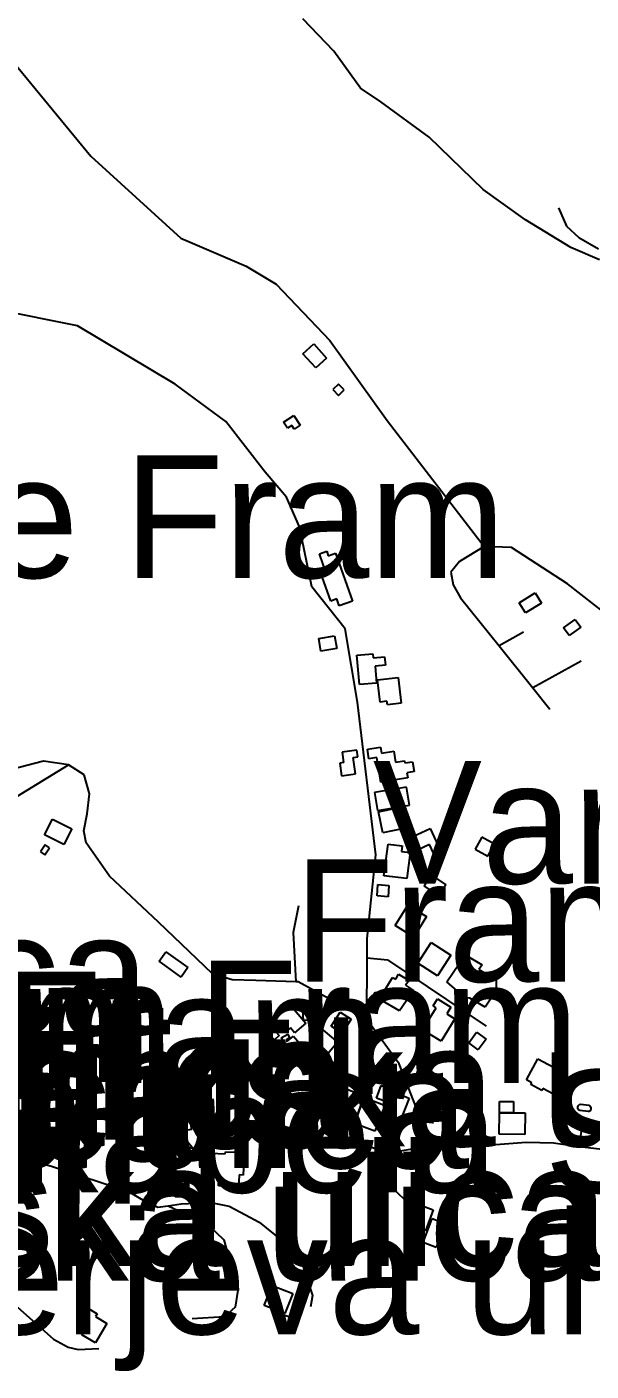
# Model space of a CAD drawing. Extents: x -8864 to 13231, y -7697 to 8949.
# Drawn here: x -3987 to -3701, y -2771 to -2089 of the extents above; entities that cross this region are included whole.
import ezdxf

# ---------------------------------------------------------------- set-up
doc = ezdxf.new("R2010")
doc.units = 0
for name, color, linetype in [('OSM_BUILDING_GARAGE', 9, 'CONTINUOUS'), ('OSM_BUILDING_HOUSE', 9, 'CONTINUOUS'), ('OSM_BUILDING_YES', 9, 'CONTINUOUS'), ('OSM_HIGHWAY_RESIDENTIAL', 8, 'CONTINUOUS'), ('OSM_HIGHWAY_SERVICE', 8, 'CONTINUOUS'), ('OSM_HIGHWAY_TRACK', 8, 'CONTINUOUS'), ('OSM_HIGHWAY_UNCLASSIFIED', 8, 'CONTINUOUS'), ('OSM_LABELS', 8, 'CONTINUOUS'), ('OSM_LEISURE_SWIMMING_POOL', 3, 'CONTINUOUS')]:
    doc.layers.add(name, color=color, linetype=linetype)

msp = doc.modelspace()

# ---------------------------------------------------------------- linework, layer by layer
at = {"layer": 'OSM_BUILDING_GARAGE'}
for p, q in [((-3747.144363, -2639.623005), (-3747.121392, -2633.796391)), ((-3747.121392, -2633.796391), (-3739.954469, -2633.81863)), ((-3739.954469, -2633.81863), (-3739.97744, -2639.656364)), ((-3739.97744, -2639.656364), (-3747.144363, -2639.623005)), ((-3713.568555, -2651.387428), (-3712.335783, -2642.247205)), ((-3712.335783, -2642.247205), (-3704.89321, -2643.24796)), ((-3704.89321, -2643.24796), (-3706.125982, -2652.388183)), ((-3706.125982, -2652.388183), (-3713.568555, -2651.387428))]:
    msp.add_line(p, q, dxfattribs=at)
at = {"layer": 'OSM_BUILDING_HOUSE'}
for p, q in [((-3733.346505, -2622.921527), (-3727.62675, -2612.168978)), ((-3727.62675, -2612.168978), (-3714.234711, -2619.285453)), ((-3730.720165, -2624.322583), (-3733.346505, -2622.921527)), ((-3714.234711, -2619.285453), (-3719.94681, -2630.049122)), ((-3731.225525, -2625.26774), (-3730.720165, -2624.322583)), ((-3725.658909, -2628.225525), (-3731.225525, -2625.26774)), ((-3725.153549, -2627.280368), (-3725.658909, -2628.225525)), ((-3719.94681, -2630.049122), (-3725.153549, -2627.280368)), ((-3747.190305, -2650.47563), (-3747.144363, -2639.623005)), ((-3747.144363, -2639.623005), (-3739.97744, -2639.656364)), ((-3739.97744, -2639.656364), (-3734.104545, -2639.678603)), ((-3734.104545, -2639.678603), (-3734.150487, -2650.531227)), ((-3734.150487, -2650.531227), (-3747.190305, -2650.47563))]:
    msp.add_line(p, q, dxfattribs=at)
at = {"layer": 'OSM_BUILDING_YES'}
for p, q in [((-3846.761525, -2254.86632), (-3841.286793, -2249.862548)), ((-3840.230131, -2262.016154), (-3846.761525, -2254.86632)), ((-3841.286793, -2249.862548), (-3834.755398, -2257.001263)), ((-3834.755398, -2257.001263), (-3840.230131, -2262.016154)), ((-3828.683422, -2270.155622), (-3831.608384, -2273.002212)), ((-3831.608384, -2273.002212), (-3828.683422, -2276.004476)), ((-3825.766117, -2273.157885), (-3828.683422, -2270.155622)), ((-3828.683422, -2276.004476), (-3825.766117, -2273.157885)), ((-3856.531817, -2289.548018), (-3851.363364, -2286.134333)), ((-3854.541006, -2292.5614), (-3856.531817, -2289.548018)), ((-3851.363364, -2286.134333), (-3848.170408, -2290.982432)), ((-3852.38174, -2291.138105), (-3854.541006, -2292.5614)), ((-3851.179596, -2292.961702), (-3852.38174, -2291.138105)), ((-3848.170408, -2290.982432), (-3851.179596, -2292.961702)), ((-3838.415429, -2356.187137), (-3834.709457, -2354.875037)), ((-3834.571631, -2367.028642), (-3838.415429, -2356.187137)), ((-3834.709457, -2354.875037), (-3833.882504, -2357.187891)), ((-3833.882504, -2357.187891), (-3830.207159, -2355.886911)), ((-3830.207159, -2355.886911), (-3821.570098, -2380.2386)), ((-3836.983576, -2367.884843), (-3834.571631, -2367.028642)), ((-3832.642075, -2380.149644), (-3836.983576, -2367.884843)), ((-3737.067792, -2381.005845), (-3728.936091, -2376.046551)), ((-3728.936091, -2376.046551), (-3725.758449, -2381.250474)), ((-3829.579288, -2379.059934), (-3832.642075, -2380.149644)), ((-3828.315888, -2382.629291), (-3829.579288, -2379.059934)), ((-3821.570098, -2380.2386), (-3828.315888, -2382.629291)), ((-3733.89015, -2386.209767), (-3737.067792, -2381.005845)), ((-3725.758449, -2381.250474), (-3733.89015, -2386.209767)), ((-3714.563961, -2393.704305), (-3708.62981, -2389.478898)), ((-3708.62981, -2389.478898), (-3705.873302, -2393.337362)), ((-3838.652796, -2399.097259), (-3830.666577, -2397.818518)), ((-3830.666577, -2397.818518), (-3829.632886, -2404.290062)), ((-3711.799795, -2397.573889), (-3714.563961, -2393.704305)), ((-3705.873302, -2393.337362), (-3711.799795, -2397.573889)), ((-3837.619105, -2405.568804), (-3838.652796, -2399.097259)), ((-3829.632886, -2404.290062), (-3837.619105, -2405.568804)), ((-3819.403176, -2407.603671), (-3811.348045, -2406.847546)), ((-3817.994294, -2422.548269), (-3819.403176, -2407.603671)), ((-3811.348045, -2406.847546), (-3811.141307, -2409.015847)), ((-3811.141307, -2409.015847), (-3805.314354, -2408.470992)), ((-3805.314354, -2408.470992), (-3804.923848, -2412.651921)), ((-3804.923848, -2412.651921), (-3810.1995, -2413.152298)), ((-3810.1995, -2413.152298), (-3809.395518, -2421.736546)), ((-3808.920786, -2420.168698), (-3798.446053, -2418.956673)), ((-3798.446053, -2418.956673), (-3796.945287, -2431.96648)), ((-3809.395518, -2421.736546), (-3817.994294, -2422.548269)), ((-3807.626758, -2431.377147), (-3808.920786, -2420.168698)), ((-3804.142838, -2430.976845), (-3807.626758, -2431.377147)), ((-3803.936099, -2432.778203), (-3804.142838, -2430.976845)), ((-3796.945287, -2431.96648), (-3803.936099, -2432.778203)), ((-3819.380205, -2455.795552), (-3826.884035, -2456.840785)), ((-3826.884035, -2456.840785), (-3826.156623, -2462.044707)), ((-3821.271477, -2459.520582), (-3818.91313, -2459.186998)), ((-3820.122931, -2467.749007), (-3821.271477, -2459.520582)), ((-3818.91313, -2459.186998), (-3819.380205, -2455.795552)), ((-3814.066269, -2455.239578), (-3807.351108, -2454.183226)), ((-3813.300572, -2460.132155), (-3814.066269, -2455.239578)), ((-3809.273007, -2459.498343), (-3813.300572, -2460.132155)), ((-3807.305166, -2472.030012), (-3809.273007, -2459.498343)), ((-3807.351108, -2454.183226), (-3806.853405, -2457.307803)), ((-3806.853405, -2457.307803), (-3800.658917, -2456.329288)), ((-3800.658917, -2456.329288), (-3799.786022, -2461.889034)), ((-3826.156623, -2462.044707), (-3828.10915, -2462.311575)), ((-3828.10915, -2462.311575), (-3827.213284, -2468.738642)), ((-3799.786022, -2461.889034), (-3795.191841, -2461.166267)), ((-3795.191841, -2461.166267), (-3795.015731, -2462.267097)), ((-3795.015731, -2462.267097), (-3791.171933, -2461.666645)), ((-3790.398579, -2466.603699), (-3793.989697, -2467.170793)), ((-3791.171933, -2461.666645), (-3790.398579, -2466.603699)), ((-3827.213284, -2468.738642), (-3820.122931, -2467.749007)), ((-3793.568564, -2469.861711), (-3807.305166, -2472.030012)), ((-3793.989697, -2467.170793), (-3793.568564, -2469.861711)), ((-3794.288319, -2474.587495), (-3810.444523, -2477.300651)), ((-3810.444523, -2477.300651), (-3808.9361, -2486.285201)), ((-3792.779896, -2483.572045), (-3794.288319, -2474.587495)), ((-3808.9361, -2486.285201), (-3792.779896, -2483.572045)), ((-3808.400112, -2487.007968), (-3798.714047, -2484.99534)), ((-3806.194905, -2497.604845), (-3808.400112, -2487.007968)), ((-3798.714047, -2484.99534), (-3796.50884, -2495.592217)), ((-3977.741632, -2498.694555), (-3973.72938, -2490.766357)), ((-3973.72938, -2490.766357), (-3964.035658, -2495.670053)), ((-3968.055566, -2503.609371), (-3977.741632, -2498.694555)), ((-3964.035658, -2495.670053), (-3968.055566, -2503.609371)), ((-3796.50884, -2495.592217), (-3806.194905, -2497.604845)), ((-3791.072392, -2499.495159), (-3782.251564, -2495.425424)), ((-3788.047889, -2506.055659), (-3791.072392, -2499.495159)), ((-3782.251564, -2495.425424), (-3776.309756, -2508.346275)), ((-3755.995819, -2499.817624), (-3759.418484, -2505.866628)), ((-3749.60225, -2503.431459), (-3755.995819, -2499.817624)), ((-3977.511923, -2503.731685), (-3979.847298, -2507.267684)), ((-3979.847298, -2507.267684), (-3977.588492, -2508.757696)), ((-3977.588492, -2508.757696), (-3975.253117, -2505.221697)), ((-3975.253117, -2505.221697), (-3977.511923, -2503.731685)), ((-3805.658917, -2519.387931), (-3803.599193, -2503.40922)), ((-3803.599193, -2503.40922), (-3796.424613, -2504.332138)), ((-3796.424613, -2504.332138), (-3796.792148, -2507.14537)), ((-3796.792148, -2507.14537), (-3792.412362, -2507.712464)), ((-3782.634413, -2503.564893), (-3788.047889, -2506.055659)), ((-3779.717108, -2509.914123), (-3782.634413, -2503.564893)), ((-3759.418484, -2505.866628), (-3753.032572, -2509.491582)), ((-3753.032572, -2509.491582), (-3749.60225, -2503.431459)), ((-3792.412362, -2507.712464), (-3794.112209, -2520.877943)), ((-3776.309756, -2508.346275), (-3779.717108, -2509.914123)), ((-3794.112209, -2520.877943), (-3805.658917, -2519.387931)), ((-3785.207154, -2524.591854), (-3781.516495, -2519.076585)), ((-3781.516495, -2519.076585), (-3774.250032, -2523.946923)), ((-3809.18878, -2529.651223), (-3808.790618, -2523.913564)), ((-3808.790618, -2523.913564), (-3803.201031, -2524.302747)), ((-3803.201031, -2524.302747), (-3803.60685, -2530.040405)), ((-3777.940691, -2529.462191), (-3785.207154, -2524.591854)), ((-3774.250032, -2523.946923), (-3777.940691, -2529.462191)), ((-3803.60685, -2530.040405), (-3809.18878, -2529.651223)), ((-3799.916191, -2544.673657), (-3793.499651, -2534.254693)), ((-3793.499651, -2534.254693), (-3784.058609, -2540.070187)), ((-3784.058609, -2540.070187), (-3790.475149, -2550.489152)), ((-3790.475149, -2550.489152), (-3799.916191, -2544.673657)), ((-3788.446052, -2563.710229), (-3781.769175, -2553.257906)), ((-3781.769175, -2553.257906), (-3771.807459, -2559.618255)), ((-3919.709466, -2562.776191), (-3916.302115, -2557.961451)), ((-3916.302115, -2557.961451), (-3905.069342, -2565.956366)), ((-3771.807459, -2559.618255), (-3778.484336, -2570.081698)), ((-3773.85187, -2573.206275), (-3764.502711, -2559.50706)), ((-3764.502711, -2559.50706), (-3755.94222, -2564.644266)), ((-3908.476693, -2570.771107), (-3919.709466, -2562.776191)), ((-3905.069342, -2565.956366), (-3908.476693, -2570.771107)), ((-3778.484336, -2570.081698), (-3788.446052, -2563.710229)), ((-3755.94222, -2564.644266), (-3757.519555, -2567.012718)), ((-3757.519555, -2567.012718), (-3748.828896, -2572.149924)), ((-3806.524155, -2579.700059), (-3801.25616, -2571.004616)), ((-3801.25616, -2571.004616), (-3799.671168, -2571.7941)), ((-3799.671168, -2571.7941), (-3798.354169, -2569.292214)), ((-3798.354169, -2569.292214), (-3792.956006, -2572.45015)), ((-3792.956006, -2572.45015), (-3794.801336, -2574.818602)), ((-3794.801336, -2574.818602), (-3790.720172, -2577.587356)), ((-3768.583875, -2577.687431), (-3773.85187, -2573.206275)), ((-3748.828896, -2572.149924), (-3748.828896, -2577.687431)), ((-3811.792149, -2582.857995), (-3810.076988, -2578.37684)), ((-3810.076988, -2578.37684), (-3806.524155, -2579.700059)), ((-3807.052486, -2582.468813), (-3807.442991, -2584.047781)), ((-3797.833495, -2587.872886), (-3807.052486, -2582.468813)), ((-3790.720172, -2577.587356), (-3797.833495, -2587.872886)), ((-3780.758455, -2585.415478), (-3778.49965, -2581.757165)), ((-3778.49965, -2581.757165), (-3771.67729, -2585.971453)), ((-3766.608377, -2581.379103), (-3768.583875, -2577.687431)), ((-3762.197963, -2581.44582), (-3766.608377, -2581.379103)), ((-3754.364884, -2585.982573), (-3762.197963, -2581.44582)), ((-3748.828896, -2577.687431), (-3754.364884, -2585.982573)), ((-3862.43534, -2592.965614), (-3853.047897, -2585.015177)), ((-3853.047897, -2585.015177), (-3845.299044, -2594.233236)), ((-3846.746211, -2587.706094), (-3842.542536, -2587.483704)), ((-3846.432276, -2592.865538), (-3846.746211, -2587.706094)), ((-3842.542536, -2587.483704), (-3842.266885, -2592.698746)), ((-3832.381738, -2595.756607), (-3827.825842, -2588.640131)), ((-3827.825842, -2588.640131), (-3822.289853, -2592.17613)), ((-3807.442991, -2584.047781), (-3811.792149, -2582.857995)), ((-3786.049421, -2597.502367), (-3779.188777, -2586.382874)), ((-3779.188777, -2586.382874), (-3780.758455, -2585.415478)), ((-3771.67729, -2585.971453), (-3773.790614, -2589.396257)), ((-3773.790614, -2589.396257), (-3769.678822, -2591.931501)), ((-3860.06168, -2595.767726), (-3862.43534, -2592.965614)), ((-3858.400118, -2594.35555), (-3860.06168, -2595.767726)), ((-3855.16122, -2598.202895), (-3858.400118, -2594.35555)), ((-3845.299044, -2594.233236), (-3850.972858, -2599.025737)), ((-3842.266885, -2592.698746), (-3846.432276, -2592.865538)), ((-3826.838093, -2599.303725), (-3832.381738, -2595.756607)), ((-3822.289853, -2592.17613), (-3826.838093, -2599.303725)), ((-3769.678822, -2591.931501), (-3776.684948, -2603.284503)), ((-3864.862599, -2598.480882), (-3862.580823, -2596.357059)), ((-3861.118342, -2602.528378), (-3864.862599, -2598.480882)), ((-3862.580823, -2596.357059), (-3858.828908, -2600.393435)), ((-3858.828908, -2600.393435), (-3861.118342, -2602.528378)), ((-3857.741618, -2601.538743), (-3854.487407, -2599.748504)), ((-3853.017269, -2608.110363), (-3857.741618, -2601.538743)), ((-3853.492001, -2601.560982), (-3855.467499, -2602.773006)), ((-3855.467499, -2602.773006), (-3855.015738, -2603.651446)), ((-3853.124466, -2596.479374), (-3855.16122, -2598.202895)), ((-3855.015738, -2603.651446), (-3851.478218, -2600.7159)), ((-3854.487407, -2599.748504), (-3853.492001, -2601.560982)), ((-3850.972858, -2599.025737), (-3853.124466, -2596.479374)), ((-3851.478218, -2600.7159), (-3848.484343, -2604.318616)), ((-3845.023393, -2605.686314), (-3837.519564, -2596.868556)), ((-3837.519564, -2596.868556), (-3829.234724, -2603.762641)), ((-3776.684948, -2603.284503), (-3786.049421, -2597.502367)), ((-3762.703323, -2604.196302), (-3758.675758, -2598.703272)), ((-3758.675758, -2598.703272), (-3753.851867, -2602.239271)), ((-3753.851867, -2602.239271), (-3757.879433, -2607.7323)), ((-3862.534881, -2612.535921), (-3858.714053, -2607.710061)), ((-3858.714053, -2607.710061), (-3855.008081, -2610.645607)), ((-3848.484343, -2604.318616), (-3853.017269, -2608.110363)), ((-3847.603792, -2603.662566), (-3852.220944, -2609.544777)), ((-3852.220944, -2609.544777), (-3849.632889, -2611.568525)), ((-3849.632889, -2611.568525), (-3845.68955, -2606.542514)), ((-3845.023393, -2605.686314), (-3847.603792, -2603.662566)), ((-3845.68955, -2606.542514), (-3845.023393, -2605.686314)), ((-3845.68955, -2606.542514), (-3845.023393, -2605.686314)), ((-3837.312826, -2613.525556), (-3845.68955, -2606.542514)), ((-3829.234724, -2603.762641), (-3837.312826, -2613.525556)), ((-3757.879433, -2607.7323), (-3762.703323, -2604.196302)), ((-3858.805937, -2615.504826), (-3862.534881, -2612.535921)), ((-3855.008081, -2610.645607), (-3858.805937, -2615.504826)), ((-3839.808998, -2616.839165), (-3838.032581, -2614.137128)), ((-3838.032581, -2614.137128), (-3834.908538, -2616.216473)), ((-3834.908538, -2616.216473), (-3836.692612, -2618.90739)), ((-3836.692612, -2618.90739), (-3839.808998, -2616.839165)), ((-3835.031049, -2638.733446), (-3831.08771, -2628.103211)), ((-3831.08771, -2628.103211), (-3828.407771, -2629.115085)), ((-3825.360298, -2630.260392), (-3829.173468, -2640.746074)), ((-3829.173468, -2640.746074), (-3825.360298, -2630.260392)), ((-3828.407771, -2629.115085), (-3827.343453, -2626.457526)), ((-3828.407771, -2629.115085), (-3825.360298, -2630.260392)), ((-3825.360298, -2630.260392), (-3828.407771, -2629.115085)), ((-3827.343453, -2626.457526), (-3819.334264, -2629.604342)), ((-3819.334264, -2629.604342), (-3820.306699, -2632.150706)), ((-3809.456774, -2632.117348), (-3807.098428, -2625.668042)), ((-3807.098428, -2625.668042), (-3800.880969, -2627.969777)), ((-3800.880969, -2627.969777), (-3801.210219, -2628.892695)), ((-3801.210219, -2628.892695), (-3792.887094, -2632.206304)), ((-3918.645147, -2634.441322), (-3906.026463, -2632.261901)), ((-3915.93458, -2650.308838), (-3918.645147, -2634.441322)), ((-3906.026463, -2632.261901), (-3903.315896, -2648.140537)), ((-3820.658919, -2645.015959), (-3816.470557, -2633.574001)), ((-3816.470557, -2633.574001), (-3820.658919, -2645.015959)), ((-3820.306699, -2632.150706), (-3816.470557, -2633.574001)), ((-3816.470557, -2633.574001), (-3815.789087, -2631.705926)), ((-3815.789087, -2631.705926), (-3805.084645, -2635.809019)), ((-3804.36489, -2633.996542), (-3809.456774, -2632.117348)), ((-3805.084645, -2635.809019), (-3808.782961, -2645.127154)), ((-3808.782961, -2645.127154), (-3805.084645, -2635.809019)), ((-3805.084645, -2635.809019), (-3804.36489, -2633.996542)), ((-3792.887094, -2632.206304), (-3799.456773, -2648.841065)), ((-3829.173468, -2640.746074), (-3835.031049, -2638.733446)), ((-3829.47209, -2641.580036), (-3829.173468, -2640.746074)), ((-3820.658919, -2645.015959), (-3829.47209, -2641.580036)), ((-3903.315896, -2648.140537), (-3915.93458, -2650.308838)), ((-3828.560911, -2647.717996), (-3827.427679, -2644.982601)), ((-3825.452181, -2648.996737), (-3828.560911, -2647.717996)), ((-3827.427679, -2644.982601), (-3824.31895, -2646.572688)), ((-3824.31895, -2646.572688), (-3825.452181, -2648.996737)), ((-3810.322011, -2648.985618), (-3820.658919, -2645.015959)), ((-3808.782961, -2645.127154), (-3810.322011, -2648.985618)), ((-3799.456773, -2648.841065), (-3808.782961, -2645.127154)), ((-3900.245452, -2661.194821), (-3898.897825, -2656.691426)), ((-3898.897825, -2656.691426), (-3893.805941, -2658.225916)), ((-3895.153567, -2662.718191), (-3900.245452, -2661.194821)), ((-3893.805941, -2658.225916), (-3895.153567, -2662.718191)), ((-3893.95908, -2670.490717), (-3893.53029, -2660.082872)), ((-3893.53029, -2660.082872), (-3886.133658, -2660.394217)), ((-3886.133658, -2660.394217), (-3886.095373, -2659.371224)), ((-3886.095373, -2659.371224), (-3880.482815, -2659.604733)), ((-3880.482815, -2659.604733), (-3880.5211, -2660.627727)), ((-3880.5211, -2660.627727), (-3876.593075, -2660.7834)), ((-3876.593075, -2660.7834), (-3877.029523, -2671.169006)), ((-3906.432282, -2675.727998), (-3906.279143, -2670.601912)), ((-3906.279143, -2670.601912), (-3899.502726, -2670.790943)), ((-3899.502726, -2670.790943), (-3899.847289, -2682.588725)), ((-3889.250045, -2670.690868), (-3893.95908, -2670.490717)), ((-3889.502725, -2676.673155), (-3889.250045, -2670.690868)), ((-3879.066276, -2671.08005), (-3879.364898, -2678.218764)), ((-3877.029523, -2671.169006), (-3879.066276, -2671.08005)), ((-3913.576234, -2678.986009), (-3912.504258, -2677.573834)), ((-3912.504258, -2677.573834), (-3911.470568, -2677.607192)), ((-3911.470568, -2677.607192), (-3911.409312, -2675.583444)), ((-3911.409312, -2675.583444), (-3906.432282, -2675.727998)), ((-3884.954485, -2676.851067), (-3889.502725, -2676.673155)), ((-3885.008084, -2677.985255), (-3884.954485, -2676.851067)), ((-3879.364898, -2678.218764), (-3885.008084, -2677.985255)), ((-3773.223998, -2681.054235), (-3772.442987, -2677.507117)), ((-3772.442987, -2677.507117), (-3769.257688, -2678.196525)), ((-3913.438409, -2680.520499), (-3913.576234, -2678.986009)), ((-3912.397061, -2681.454537), (-3913.438409, -2680.520499)), ((-3911.531823, -2681.476776), (-3912.397061, -2681.454537)), ((-3911.554794, -2682.244021), (-3911.531823, -2681.476776)), ((-3899.847289, -2682.588725), (-3911.554794, -2682.244021)), ((-3770.046356, -2681.765882), (-3773.223998, -2681.054235)), ((-3769.257688, -2678.196525), (-3770.046356, -2681.765882)), ((-3794.648196, -2695.765324), (-3790.697201, -2685.123969)), ((-3790.697201, -2685.123969), (-3780.712513, -2688.848999)), ((-3780.712513, -2688.848999), (-3784.663509, -2699.479234)), ((-3784.663509, -2699.479234), (-3794.648196, -2695.765324)), ((-3785.704857, -2705.405924), (-3781.22553, -2693.185601)), ((-3781.22553, -2693.185601), (-3777.33579, -2694.620016)), ((-3775.099955, -2696.610405), (-3779.204091, -2707.807734)), ((-3777.33579, -2694.620016), (-3777.710982, -2695.654129)), ((-3777.710982, -2695.654129), (-3775.099955, -2696.610405)), ((-3779.204091, -2707.807734), (-3785.704857, -2705.405924)), ((-3866.332737, -2737.329987), (-3862.397055, -2727.088934)), ((-3862.397055, -2727.088934), (-3851.922322, -2731.114191)), ((-3851.922322, -2731.114191), (-3855.858004, -2741.355244)), ((-3958.415443, -2744.924601), (-3955.054033, -2739.209181)), ((-3955.054033, -2739.209181), (-3951.164293, -2741.499797)), ((-3855.858004, -2741.355244), (-3866.332737, -2737.329987)), ((-3955.597678, -2746.581405), (-3958.415443, -2744.924601)), ((-3951.164293, -2741.499797), (-3951.991246, -2742.911972)), ((-3951.991246, -2742.911972), (-3946.194921, -2746.325657)), ((-3855.91926, -2742.3004), (-3858.001955, -2748.138134)), ((-3849.005017, -2744.768928), (-3855.91926, -2742.3004)), ((-3851.087713, -2750.606661), (-3849.005017, -2744.768928)), ((-3958.882518, -2752.17451), (-3955.597678, -2746.581405)), ((-3952.014217, -2756.222005), (-3958.882518, -2752.17451)), ((-3946.194921, -2746.325657), (-3952.014217, -2756.222005)), ((-3858.001955, -2748.138134), (-3851.087713, -2750.606661))]:
    msp.add_line(p, q, dxfattribs=at)
at = {"layer": 'OSM_HIGHWAY_RESIDENTIAL'}
for p, q in [((-3754.870244, -2352.562183), (-3767.335789, -2360.156796)), ((-3741.003474, -2353.095918), (-3754.870244, -2352.562183)), ((-3712.550178, -2371.443081), (-3741.003474, -2353.095918)), ((-3767.335789, -2360.156796), (-3771.799802, -2365.560869)), ((-3771.799802, -2365.560869), (-3770.628286, -2371.9101)), ((-3770.628286, -2371.9101), (-3766.861057, -2378.503959)), ((-3676.110664, -2399.897863), (-3712.550178, -2371.443081)), ((-3766.861057, -2378.503959), (-3747.236246, -2402.911245)), ((-3747.236246, -2402.911245), (-3730.207148, -2424.093879)), ((-3730.207148, -2424.093879), (-3721.485861, -2434.946504)), ((-3814.227065, -2560.997073), (-3803.897815, -2562.131261)), ((-3803.897815, -2562.131261), (-3753.752327, -2595.734368)), ((-3882.688022, -2572.205521), (-3892.665053, -2569.192139)), ((-3870.651268, -2572.472389), (-3882.688022, -2572.205521)), ((-3850.283731, -2573.184036), (-3870.651268, -2572.472389)), ((-3849.204098, -2573.217395), (-3850.283731, -2573.184036)), ((-3814.426147, -2592.309564), (-3849.204098, -2573.217395)), ((-4005.115295, -2726.132658), (-3973.22402, -2754.376169)), ((-3973.22402, -2754.376169), (-3965.735505, -2758.479262))]:
    msp.add_line(p, q, dxfattribs=at)
at = {"layer": 'OSM_HIGHWAY_SERVICE'}
for p, q in [((-3831.08771, -2101.495158), (-3846.738554, -2085.105025)), ((-3997.381756, -2102.206805), (-3954.349592, -2154.657452)), ((-3817.527219, -2120.242622), (-3831.08771, -2101.495158)), ((-3807.24391, -2127.158947), (-3817.527219, -2120.242622)), ((-3782.772238, -2145.005732), (-3807.24391, -2127.158947)), ((-3755.291377, -2171.58132), (-3782.772238, -2145.005732)), ((-3954.349592, -2154.657452), (-3908.73703, -2196.288833)), ((-3733.81358, -2186.970698), (-3755.291377, -2171.58132)), ((-3710.972843, -2200.892303), (-3733.81358, -2186.970698)), ((-3908.73703, -2196.288833), (-3875.590012, -2210.399469)), ((-3696.363346, -2207.152577), (-3710.972843, -2200.892303)), ((-3875.590012, -2210.399469), (-3860.306703, -2219.57305)), ((-3860.306703, -2219.57305), (-3833.03258, -2248.038951)), ((-3833.03258, -2248.038951), (-3804.11221, -2288.725175)), ((-3804.11221, -2288.725175), (-3754.870244, -2352.562183)), ((-3734.923841, -2395.961562), (-3747.236246, -2402.911245)), ((-3705.697191, -2410.605934), (-3730.207148, -2424.093879)), ((-3978.239335, -2461.32194), (-4016.432294, -2471.318364)), ((-4005.911619, -2487.752974), (-3965.704877, -2463.212254)), ((-3965.704877, -2463.212254), (-3978.239335, -2461.32194)), ((-3957.7646, -2468.227145), (-3965.704877, -2463.212254)), ((-3955.023406, -2477.867745), (-3957.7646, -2468.227145)), ((-3956.156637, -2488.086559), (-3955.023406, -2477.867745)), ((-3957.887112, -2496.626329), (-3956.156637, -2488.086559)), ((-3956.75388, -2502.808767), (-3957.887112, -2496.626329)), ((-3944.916207, -2519.610321), (-3956.75388, -2502.808767)), ((-3920.061687, -2543.039092), (-3944.916207, -2519.610321)), ((-3848.928447, -2534.699472), (-3851.661985, -2548.220775)), ((-3892.665053, -2569.192139), (-3920.061687, -2543.039092)), ((-3851.661985, -2548.220775), (-3850.283731, -2573.184036)), ((-3992.695691, -2652.043478), (-3981.187268, -2664.808656)), ((-3916.715591, -2653.033113), (-3917.243922, -2666.320907)), ((-3902.213293, -2657.93681), (-3916.715591, -2653.033113)), ((-3906.929985, -2652.165793), (-3902.213293, -2657.93681)), ((-3804.801337, -2660.171828), (-3820.689547, -2653.344459)), ((-3783.867185, -2656.913816), (-3804.801337, -2660.171828)), ((-3779.334259, -2654.701037), (-3783.867185, -2656.913816)), ((-4004.709475, -2658.603979), (-3981.187268, -2664.808656)), ((-3804.801337, -2660.171828), (-3805.398581, -2669.234214)), ((-3981.187268, -2664.808656), (-3974.31131, -2666.610014)), ((-3974.31131, -2666.610014), (-3947.014216, -2675.538966)), ((-3917.243922, -2666.320907), (-3919.862605, -2674.538212)), ((-3805.398581, -2669.234214), (-3802.427677, -2676.817708)), ((-3947.014216, -2675.538966), (-3935.551734, -2679.364072)), ((-3919.862605, -2674.538212), (-3925.980523, -2678.385557)), ((-3802.427677, -2676.817708), (-3795.299039, -2683.500523)), ((-3935.551734, -2679.364072), (-3932.718656, -2681.009757)), ((-3925.980523, -2678.385557), (-3932.718656, -2681.009757)), ((-3932.718656, -2681.009757), (-3927.726312, -2683.911944)), ((-3927.726312, -2683.911944), (-3920.260768, -2687.370107)), ((-3920.260768, -2687.370107), (-3915.176541, -2686.669579)), ((-3915.176541, -2686.669579), (-3908.430751, -2685.735541)), ((-3908.430751, -2685.735541), (-3893.507319, -2685.001655)), ((-3893.507319, -2685.001655), (-3884.227073, -2687.003163)), ((-3884.227073, -2687.003163), (-3875.858006, -2691.373124)), ((-3875.858006, -2691.373124), (-3868.943764, -2695.020318)), ((-3868.943764, -2695.020318), (-3857.473625, -2704.305094)), ((-3857.473625, -2704.305094), (-3847.833501, -2714.134725)), ((-3847.833501, -2714.134725), (-3841.822781, -2732.159423)), ((-3841.822781, -2732.159423), (-3842.917727, -2737.986037)), ((-3965.735505, -2758.479262), (-3960.681905, -2759.524495)), ((-3960.681905, -2759.524495), (-3950.291399, -2759.068595))]:
    msp.add_line(p, q, dxfattribs=at)
at = {"layer": 'OSM_HIGHWAY_TRACK'}
for p, q in [((-3717.159673, -2180.821618), (-3713.009596, -2190.050797)), ((-3713.009596, -2190.050797), (-3706.853394, -2195.89965)), ((-3706.853394, -2195.89965), (-3696.853392, -2201.592831)), ((-3915.176541, -2686.669579), (-3895.092312, -2696.06555)), ((-3895.092312, -2696.06555), (-3886.815129, -2703.94927)), ((-3886.815129, -2703.94927), (-3879.724776, -2729.568581)), ((-3879.724776, -2729.568581), (-3881.10303, -2738.041635)), ((-3881.10303, -2738.041635), (-3886.616047, -2742.978689)), ((-3886.616047, -2742.978689), (-3902.971332, -2743.957205))]:
    msp.add_line(p, q, dxfattribs=at)
at = {"layer": 'OSM_HIGHWAY_UNCLASSIFIED'}
for p, q in [((-3961.080068, -2240.688967), (-4003.844238, -2232.138077)), ((-3911.600736, -2270.222339), (-3961.080068, -2240.688967)), ((-3885.82738, -2289.069879), (-3911.600736, -2270.222339)), ((-3865.980517, -2314.855983), (-3885.82738, -2289.069879)), ((-3855.023395, -2327.587802), (-3865.980517, -2314.855983)), ((-3848.560913, -2342.576878), (-3855.023395, -2327.587802)), ((-3842.167344, -2372.944213), (-3848.560913, -2342.576878)), ((-3825.268414, -2394.304758), (-3842.167344, -2372.944213)), ((-3819.127525, -2431.432744), (-3825.268414, -2394.304758)), ((-3809.808994, -2508.791054), (-3819.127525, -2431.432744)), ((-3814.158153, -2551.234158), (-3809.808994, -2508.791054)), ((-3814.227065, -2560.997073), (-3814.158153, -2551.234158)), ((-3814.426147, -2592.309564), (-3814.227065, -2560.997073)), ((-3798.009606, -2614.726461), (-3814.426147, -2592.309564)), ((-3786.095362, -2645.038198), (-3798.009606, -2614.726461)), ((-3779.334259, -2654.701037), (-3786.095362, -2645.038198)), ((-3766.67729, -2657.147326), (-3779.334259, -2654.701037)), ((-3733.629813, -2654.612081), (-3766.67729, -2657.147326)), ((-3719.678816, -2655.034622), (-3733.629813, -2654.612081)), ((-3706.43226, -2656.880458), (-3719.678816, -2655.034622)), ((-3674.40316, -2660.594368), (-3706.43226, -2656.880458))]:
    msp.add_line(p, q, dxfattribs=at)
at = {"layer": 'OSM_LEISURE_SWIMMING_POOL'}
for p, q in [((-3707.328126, -2636.554025), (-3707.136701, -2636.087006)), ((-3707.328126, -2637.198956), (-3707.328126, -2636.554025)), ((-3707.136701, -2636.087006), (-3706.868708, -2635.753422)), ((-3706.868708, -2635.753422), (-3706.501173, -2635.408717)), ((-3706.501173, -2635.408717), (-3705.865645, -2635.297522)), ((-3705.865645, -2635.297522), (-3701.792137, -2635.775661)), ((-3701.792137, -2635.775661), (-3701.194894, -2636.075887)), ((-3701.194894, -2636.075887), (-3700.903929, -2636.587384)), ((-3700.903929, -2636.587384), (-3700.727819, -2637.065522)), ((-3700.727819, -2637.065522), (-3700.720162, -2637.699333)), ((-3707.159672, -2637.665974), (-3707.328126, -2637.198956)), ((-3706.876364, -2638.177471), (-3707.159672, -2637.665974)), ((-3706.248493, -2638.488817), (-3706.876364, -2638.177471)), ((-3702.174986, -2638.966955), (-3706.248493, -2638.488817)), ((-3701.539457, -2638.85576), (-3702.174986, -2638.966955)), ((-3701.171923, -2638.511056), (-3701.539457, -2638.85576)), ((-3700.911586, -2638.166352), (-3701.171923, -2638.511056)), ((-3700.720162, -2637.699333), (-3700.911586, -2638.166352))]:
    msp.add_line(p, q, dxfattribs=at)

# ---------------------------------------------------------------- texts
at = {"layer": 'OSM_LABELS'}
for s, p in [('nogometno igrišče Fram', (-4638.502807, -2368.429699)), ('Varta', (-3811.303834, -2523.379083)), ('Fram', (-3851.327003, -2573.147584)), ('Oljarska ulica', (-4422.360936, -2600.266154)), ('Zdravstveni dom Fram', (-4536.478989, -2624.475224)), ('Oljarna Fram', (-4396.236318, -2623.935625)), ('Cerkev sv. Ane Fram', (-4585.051282, -2630.14276)), ('Oljarna Fram', (-4418.403242, -2653.246608)), ('Oljarska ulica', (-4322.339679, -2651.865567)), ('Oljarska ulica', (-4318.863415, -2657.642143)), ('Framska ulica', (-4071.672674, -2656.518993)), ('Turnerjeva ulica', (-4488.747282, -2663.975049)), ('Turnerjeva ulica', (-4352.831569, -2667.656196)), ('kapela Sv. Neže', (-3991.89171, -2679.991211)), ('Framski hram', (-4436.208896, -2685.572792)), ('Framska ulica', (-4208.021136, -2717.259303)), ('Framska ulica', (-4211.627427, -2724.620482)), ('Turnerjeva ulica', (-4184.334593, -2751.823968))]:
    msp.add_text(s, height=62.042552, dxfattribs=at).set_placement(p)

doc.saveas('drawing.dxf')
